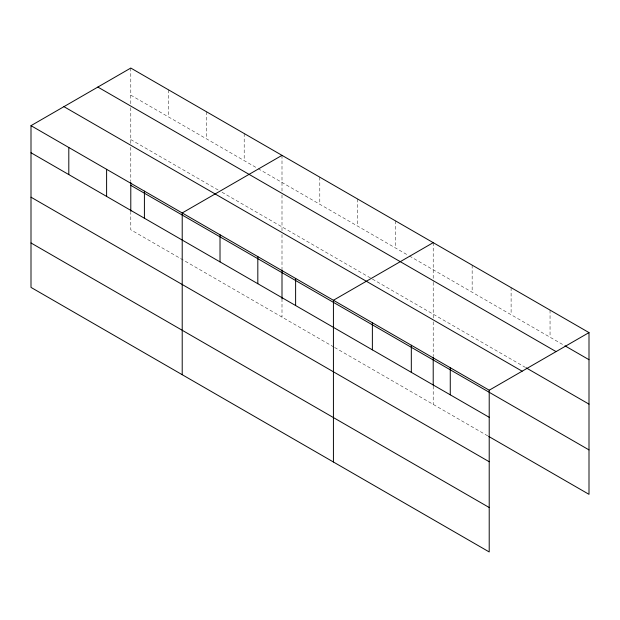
<?xml version="1.0" encoding="UTF-8"?>
<svg xmlns="http://www.w3.org/2000/svg" width="620" height="620" viewBox="0 0 620 620"><rect width="100%" height="100%" fill="white"/><g stroke="black" fill="none" stroke-linecap="round" stroke-linejoin="round"><path stroke-width="0.46" stroke-dasharray="3.1 2.33" d="M130.789 95.147L257.346 168.214M258.168 168.694L408.557 255.518M409.378 255.99L564.138 345.348M130.789 139.577L218.721 190.348M222.006 192.246L371.574 278.597M372.395 279.07L525.194 367.288M333.769 346.975L130.789 229.787L130.789 212.404M334.591 347.456L487.901 435.969M550.048 310.116L550.048 337.21M511.105 287.626L511.105 314.728M472.153 265.143L472.153 292.237M433.21 242.653L433.21 281.341M433.21 282.309L433.21 317.998M433.21 321.811L433.21 356.144M433.21 386.035L433.21 404.387M395.405 220.828L395.405 247.922M357.601 199.004L357.601 226.099M319.796 177.18L319.796 204.274M281.999 155.357L281.999 191.146M281.999 195.006L281.999 230.694M281.999 234.507L281.999 268.84M281.999 298.739L281.999 317.091M244.195 133.532L244.195 160.626M206.39 111.708L206.39 138.803M168.586 89.877L168.586 116.978M130.789 68.053L130.789 103.842M130.789 107.709L130.789 143.398M130.789 147.211L130.789 181.544"/><path stroke-width="0.93" d="M31 125.666L489.211 390.213L489.211 551.947L31 287.401L31 125.666L130.789 68.053L589 332.599L589 494.334L488.731 436.441M281.999 155.357L182.21 212.962L182.21 374.697M433.21 242.653L333.421 300.266L333.421 462.001M489.211 390.213L589 332.599M564.967 345.821L589 359.701M97.859 87.064L556.07 351.61M526.024 367.769L589 404.132M63.93 106.656L522.141 371.202M130.789 185.357L589 449.903M31 152.76L489.211 417.307M31 197.191L489.211 461.737M31 242.97L489.211 507.517M450.267 367.73L450.267 394.824M433.21 357.097L433.21 385.074M411.316 345.239L411.316 372.333M372.372 322.757L372.372 349.851M295.616 278.442L295.616 305.536M281.999 269.793L281.999 298.739M257.819 256.618L257.819 283.712M220.015 234.794L220.015 261.888M144.406 191.138L144.406 218.24M130.789 182.497L130.789 211.435M106.609 169.314L106.609 196.408M68.805 147.49L68.805 174.584"/></g></svg>
